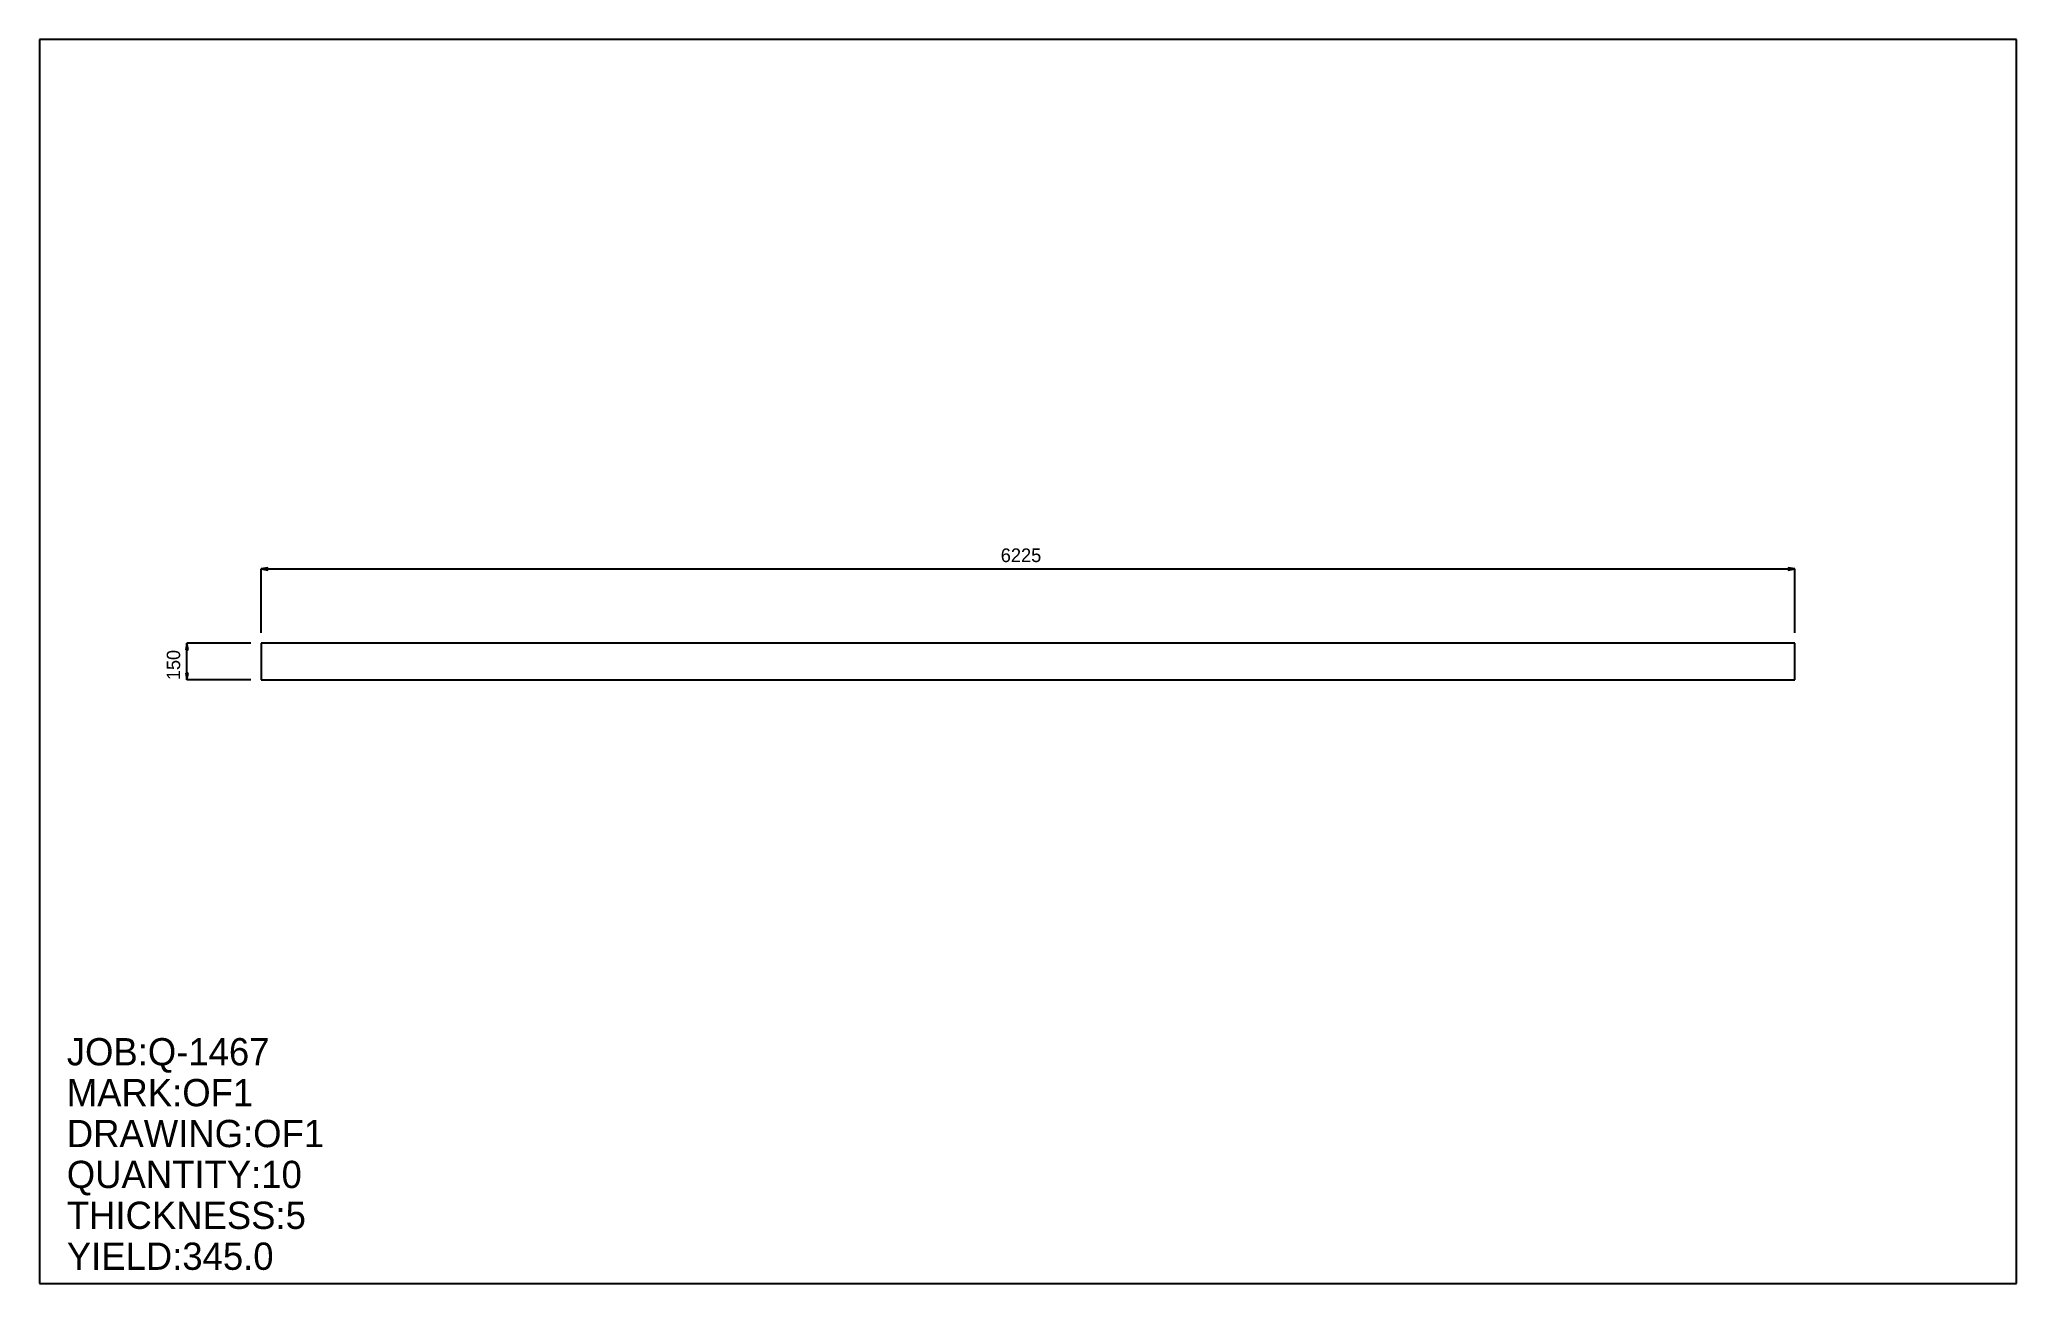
# Model space of a CAD drawing. Extents: x 0 to 8023, y 0 to 5049.
import ezdxf

# ---------------------------------------------------------------- set-up
doc = ezdxf.new("R2010")
doc.units = 0
doc.header["$LTSCALE"] = 0.125
for name, color, linetype in [('2', 7, 'CONTINUOUS'), ('3', 1, 'CONTINUOUS'), ('5', 7, 'CONTINUOUS'), ('6', 6, 'CONTINUOUS')]:
    doc.layers.add(name, color=color, linetype=linetype)

# ---------------------------------------------------------------- blocks, each defined once
blk = doc.blocks.new('ARROW')
at = {"layer": '2', "linetype": 'CONTINUOUS'}
for p, q in [((0, 0), (-1, 0.166667)), ((-1, 0.166667), (-1, -0.166667)), ((-1, -0.166667), (0, 0))]:
    blk.add_line(p, q, dxfattribs=at)
blk = doc.blocks.new('PLATE')
at = {"layer": '3', "linetype": 'CONTINUOUS'}
for p, q in [((0, 0), (0, -150)), ((6225.0532, 0), (0, 0)), ((6225.0532, -150), (6225.0532, 0)), ((0, -150), (6225.0532, -150))]:
    blk.add_line(p, q, dxfattribs=at)
at = {"layer": '5', "linetype": 'CONTINUOUS'}
for p, q in [((-0.1, -75), (0.1, -75)), ((0, -75.099998), (0, -74.900002))]:
    blk.add_line(p, q, dxfattribs=at)
blk.add_circle((0, -75), 0.1, dxfattribs=at)
at = {"layer": '6', "linetype": 'CONTINUOUS'}
for p, q in [((0, 41.500359), (0, 300.87759)), ((0, 300.82761), (6225.0532, 300.82761)), ((6225.0532, 41.500359), (6225.0532, 300.87759)), ((-41.500347, 0.000003), (-300.87756, 0.000023)), ((-300.82761, -149.99998), (-300.82758, 0.000023)), ((-41.500359, -150), (-300.87759, -149.99998))]:
    blk.add_line(p, q, dxfattribs=at)
at = {"layer": '6', "xscale": 27.666903, "yscale": 27.666903, "zscale": 27.666903}
for p, rotation in [((0, 300.82761), 180), ((-300.82758, 0.000023), 90), ((-300.82761, -149.99998), 270)]:
    blk.add_blockref('ARROW', p, dxfattribs=dict(at, rotation=rotation))
blk.add_blockref('ARROW', (6225.0532, 300.82761), dxfattribs=at)
at = {"layer": '5'}
blk.add_text('ZERO', height=0.015, dxfattribs=at).set_placement((0, -75))
at = {"layer": '6'}
blk.add_text('6225', height=55.334, dxfattribs=at).set_placement((3001.8589, 328.49451))
blk.add_text('150', height=54.545, rotation=90, dxfattribs=at).set_placement((-328.49451, -149.99998))

msp = doc.modelspace()

# ---------------------------------------------------------------- linework, layer by layer
at = {"layer": '5', "linetype": 'CONTINUOUS'}
for p, q in [((8023.4028, 5049.2104), (0, 5049.2104)), ((0, 5049.2104), (0, 0)), ((8023.4028, 0), (8023.4028, 5049.2104)), ((0, 0), (8023.4028, 0))]:
    msp.add_line(p, q, dxfattribs=at)

# ---------------------------------------------------------------- block references
at = {"layer": '2'}
msp.add_blockref('PLATE', (899.1748, 2599.6052), dxfattribs=at)

# ---------------------------------------------------------------- texts
at = {"layer": '5'}
for s, p in [('JOB:Q-1467', (110.66761, 885.34088)), ('MARK:OF1', (110.66761, 719.33948)), ('DRAWING:OF1', (110.66761, 553.33807)), ('QUANTITY:10', (110.66761, 387.33664)), ('THICKNESS:5', (110.66761, 221.33522)), ('YIELD:345.0', (110.66761, 55.333805))]:
    msp.add_text(s, height=110.668, dxfattribs=at).set_placement(p)

doc.saveas('drawing.dxf')
